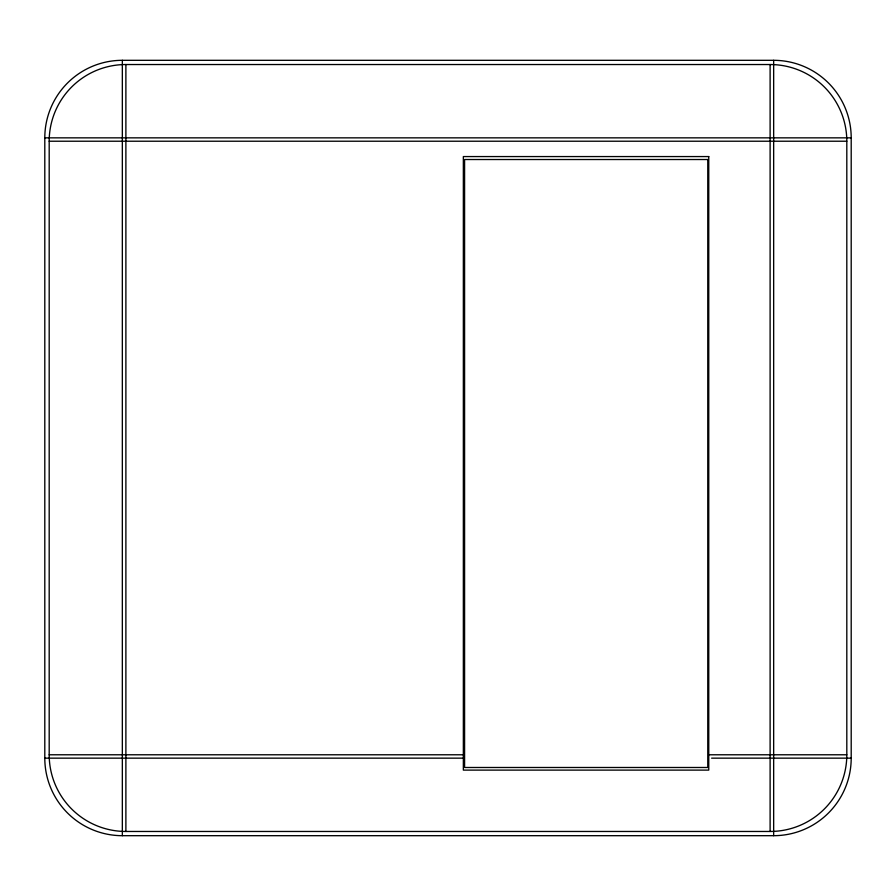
<?xml version="1.0" encoding="UTF-8"?>
<svg xmlns="http://www.w3.org/2000/svg" width="896" height="896" viewBox="0 0 896 896"><rect width="100%" height="100%" fill="white"/><g stroke="black" fill="none" stroke-linecap="round" stroke-linejoin="round"><path stroke-width="1.34" d="M122.338 60.312L773.662 60.312A77.538 77.538 0 0 1 851.2 137.85L851.2 758.15A77.538 77.538 0 0 1 773.662 835.688L122.338 835.688A77.538 77.538 0 0 1 44.8 758.15L44.8 137.85A77.538 77.538 0 0 1 122.338 60.312L122.338 835.688M125.888 64.534L770.112 64.534A76.698 76.698 0 0 1 846.81 141.221L846.81 754.779A76.698 76.698 0 0 1 770.112 831.466L125.888 831.466A76.698 76.698 0 0 1 49.19 754.779L49.19 141.221A76.698 76.698 0 0 1 125.888 64.534L125.888 831.466M44.8 137.85L851.2 137.85M49.19 141.221L846.81 141.221M49.19 754.779L463.344 754.779M708.758 754.779L846.81 754.779M44.8 758.15L463.512 758.15M711.626 758.15L851.2 758.15M773.662 60.312L773.662 835.688M770.112 64.534L770.112 831.466M708.758 156.565L463.344 156.565L463.344 770.112L708.758 770.112L708.758 156.565M707.773 159.522L464.587 159.522L464.587 767.491L707.773 767.491L707.773 159.522"/></g></svg>
